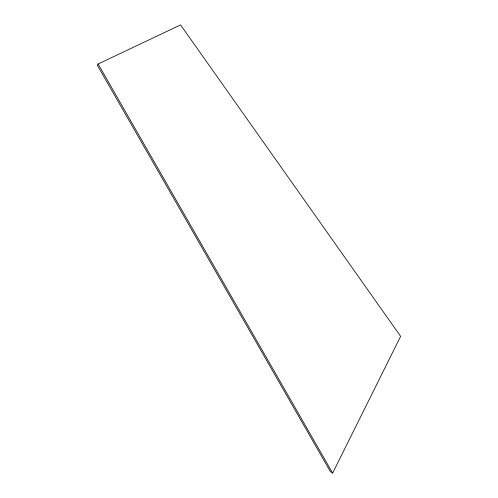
<?xml version="1.0" encoding="UTF-8"?>
<svg xmlns="http://www.w3.org/2000/svg" width="498" height="498" viewBox="0 0 498 498"><rect width="100%" height="100%" fill="white"/><g stroke="black" fill="none" stroke-linecap="round" stroke-linejoin="round"><path stroke-width="0.75" d="M332.639 473.1L400.622 336.337L180.581 24.9L98.125 63.999L97.378 65.3L330.379 471.575L332.639 473.1L98.125 63.999"/></g></svg>
